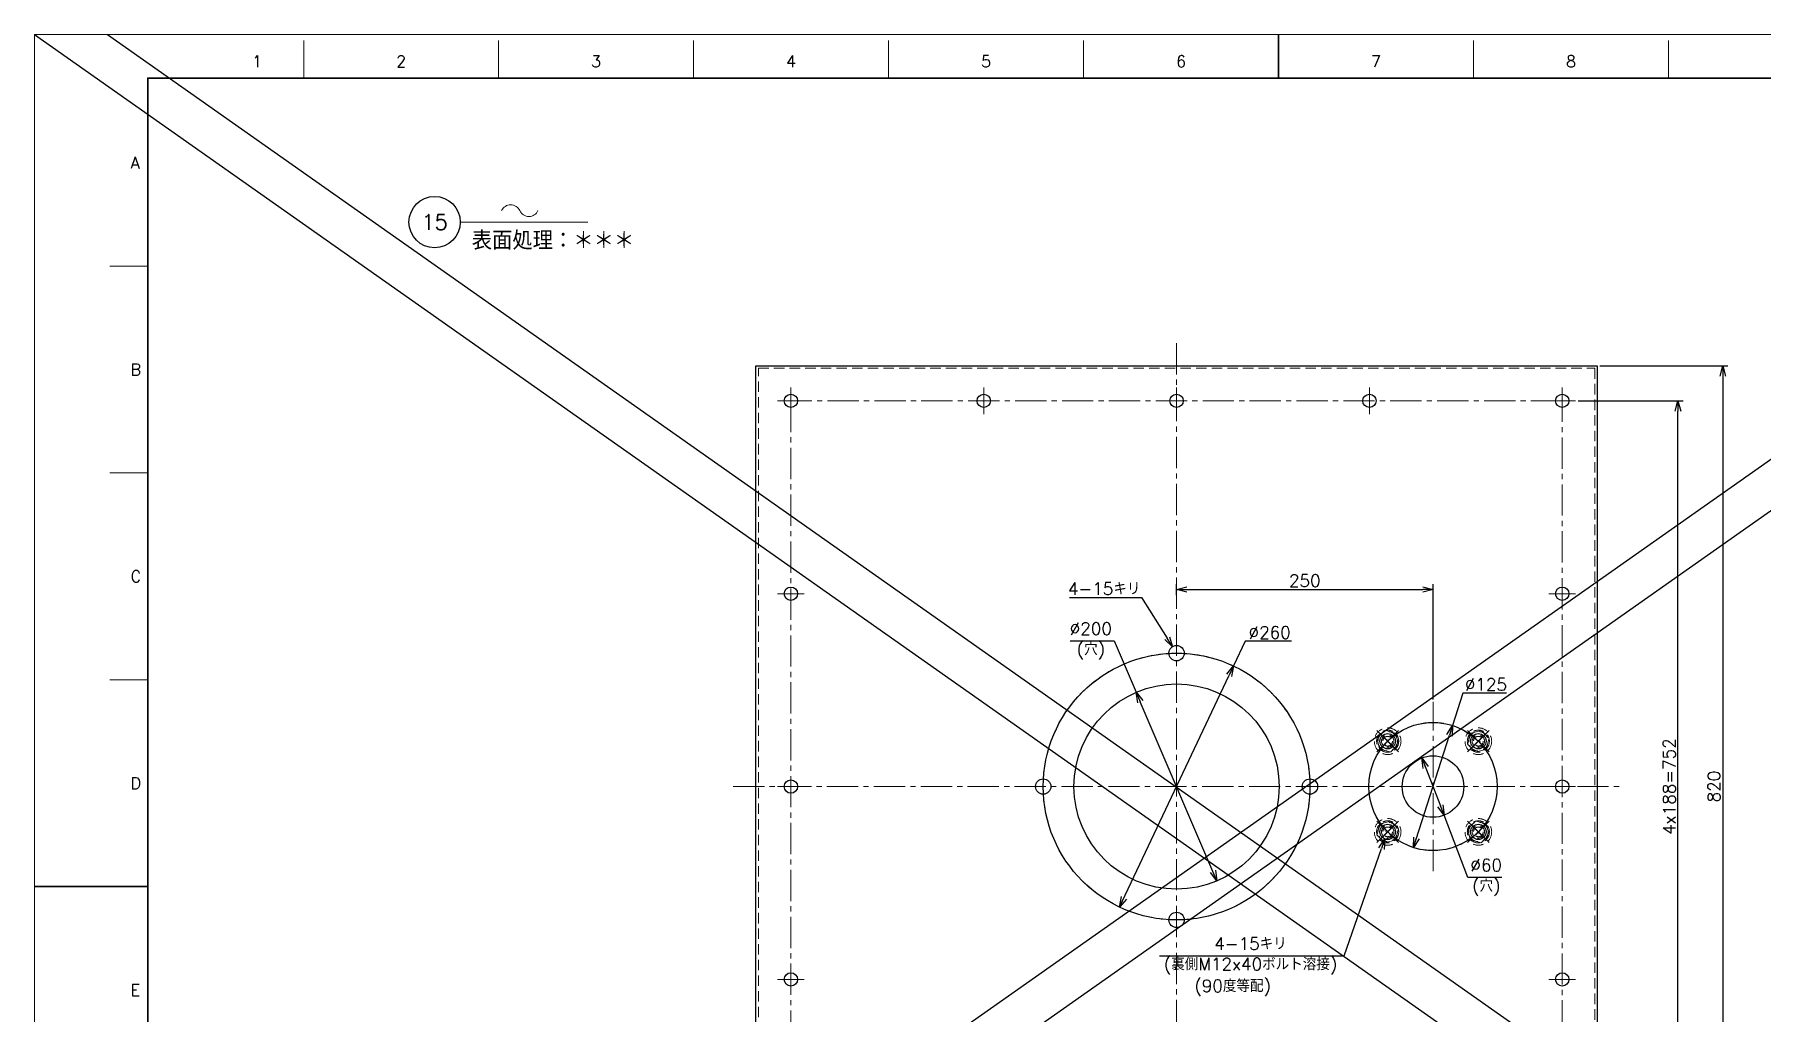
# Model space of a CAD drawing. Header units: millimetres. Extents: x 0 to 7745, y -34 to 1846.
# Drawn here: x 0 to 1684, y 701 to 1655 of the extents above; entities that cross this region are included whole.
import ezdxf
from ezdxf import colors
from ezdxf.entities.mleader import LeaderData, LeaderLine
from ezdxf.enums import TextEntityAlignment as Align
from ezdxf.math import Vec2, Vec3

# ---------------------------------------------------------------- set-up
doc = ezdxf.new("R2010")
doc.units = ezdxf.units.MM
doc.header["$LTSCALE"] = 1.6
doc.header["$PDMODE"] = 99
doc.header["$PDSIZE"] = 1
doc.linetypes.add('CENTER2', pattern=[28.575000000000003, 19.05, -3.175, 3.175, -3.175])
doc.linetypes.add('HIDDEN', pattern=[9.524999999999999, 6.35, -3.175])
for name, color, linetype, lineweight in [('04_HIDDEN', 2, 'HIDDEN', 13), ('05_CENTER', 4, 'CENTER2', 13), ('07_TEXT', 3, 'Continuous', 13), ('08_DIM', 3, 'Continuous', 13), ('90_FRAME', 5, 'Continuous', 35)]:
    doc.layers.add(name, color=color, linetype=linetype, lineweight=lineweight)
doc.layers.add('10_DRAFT', color=8, linetype='Continuous', lineweight=0, plot=False)
doc.layers.add('91_BLANK', color=5, linetype='Continuous', lineweight=0, plot=False)
doc.styles.add('KANJI0', font='txt.shx', dxfattribs={"width": 0.9, "height": 30, "bigfont": 'bigfont'})
doc.styles.add('KSS_TXT', font='txt.shx', dxfattribs={"bigfont": 'extfont2.shx'})
doc.styles.get("Standard").update_dxf_attribs({"font": 'txt.shx', "bigfont": 'extfont2.shx'})
doc.dimstyles.new('KSS_DIM', dxfattribs={"dimscale": 4, "dimtxt": 3, "dimasz": 2.5, "dimexe": 1.25, "dimexo": 0.625, "dimtad": 1, "dimdsep": 46, "dimtxsty": 'KSS_TXT', "dimblk": 'OPEN30', "dimcen": 0, "dimazin": 2, "dimtfac": 0.75, "dimtmove": 0, "dimatfit": 3, "dimldrblk": 'OPEN30', "dimfxl": 1.25, "dimtolj": 1, "dimarcsym": 0})
doc.dimstyles.new('KSS_DIM$3', dxfattribs={"dimscale": 4, "dimtxt": 3, "dimasz": 2.5, "dimexe": 1.25, "dimexo": 0.625, "dimtad": 1, "dimtih": 1, "dimtoh": 1, "dimdsep": 46, "dimtxsty": 'KSS_TXT', "dimblk": 'OPEN30', "dimcen": 0, "dimazin": 2, "dimtfac": 0.75, "dimtofl": 0, "dimtmove": 0, "dimatfit": 3, "dimldrblk": 'OPEN30', "dimfxl": 1.25, "dimtolj": 1, "dimarcsym": 0})

# ---------------------------------------------------------------- blocks, each defined once
blk = doc.blocks.new('AM_BALLOON1')
at = {"transparency": 16777216}
blk.add_circle((0, 0), 5, dxfattribs=at)
blk.add_attdef('B_NUMBER', text='', height=3, dxfattribs=at).set_placement((0, 0), align=Align.MIDDLE_CENTER)
blk = doc.blocks.new('_OPEN')
at = {"color": 0, "linetype": 'ByBlock'}
for p, q in [((-1, 0.1666666666666666), (0, 0)), ((0, 0), (-1, -0.1666666666666666)), ((0, 0), (-1, 0))]:
    blk.add_line(p, q, dxfattribs=at)
blk = doc.blocks.new('p1ba05')
for centre, start, end in [((-2.953558874599082, 0.2854771617432377), 24.22763733453314, 155.5757785718213), ((0, 1.620669598395743), 204.2276373345332, 335.5757785718214)]:
    blk.add_arc(centre, 1.620669598395854, start, end)
blk = doc.blocks.new('12b_1_1_1')
at = {"color": 0, "linetype": 'CENTER2'}
for p, q in [((14.76611144119443, 0), (-14.76611144119624, 0)), ((2.273736754432321e-13, -14.76611144119533), (0, 14.76611144119533))]:
    blk.add_line(p, q, dxfattribs=at)
at = {"color": 0}
for p, q in [((-5.475000000000364, 9.482999999978347), (-10.94999999999891, 0)), ((-10.94999999999891, 0), (-5.475000000000364, -9.483000000022002)), ((5.475000000000364, 9.482999999978347), (-5.475000000000364, 9.482999999978347)), ((10.95000000000073, 0), (5.475000000000364, 9.482999999978347)), ((5.475000000000364, -9.483000000022002), (10.95000000000073, 0)), ((-5.475000000000364, -9.483000000022002), (5.475000000000364, -9.483000000022002))]:
    blk.add_line(p, q, dxfattribs=at)
for centre, radius in [((-9.094947017729282e-13, 0), 13.00000000000273), ((-9.094947017729282e-13, 0), 10.75000000000182), ((0, 0), 9.482999999999997), ((0, 0), 6), ((0, 0), 4.75)]:
    blk.add_circle(centre, radius, dxfattribs=at)
at = {"layer": '10_DRAFT', "linetype": 'CENTER2', "style": 'KANJI0', "width": 0.82}
blk.add_text('Ｍ１２', height=1.5, dxfattribs=at).set_placement((0.3097678102276404, 0.09296187649317744))
blk = doc.blocks.new('_Open30')
at = {"color": 0, "linetype": 'ByBlock', "lineweight": -2}
for p, q in [((-1, 0.26794919), (0, 0)), ((0, 0), (-1, -0.26794919)), ((0, 0), (-1, 0))]:
    blk.add_line(p, q, dxfattribs=at)
blk = doc.blocks.new('*D150')
at = {"layer": '08_DIM', "color": 0, "lineweight": -2, "transparency": 16777216}
for p, q in [((1504.829280102714, 1298.426884716217), (1607.071851408546, 1298.426884716217)), ((1602.071851408546, 556.4268847162166), (1602.071851408546, 1288.426884716217)), ((1504.829280102714, 546.4268847162166), (1607.071851408546, 546.4268847162166))]:
    blk.add_line(p, q, dxfattribs=at)
at = {"layer": 'Defpoints', "color": 0, "transparency": 16777216}
for p in [(1502.329280102714, 1298.426884716217), (1602.071851408546, 1298.426884716217), (1502.329280102714, 546.4268847162166)]:
    blk.add_point(p, dxfattribs=at)
at = {"layer": '08_DIM', "color": 0, "lineweight": -2, "transparency": 16777216, "xscale": 10, "yscale": 10, "zscale": 10}
for p, rotation in [((1602.071851408546, 1298.426884716217), 90), ((1602.071851408546, 546.4268847162166), 270)]:
    blk.add_blockref('_Open30', p, dxfattribs=dict(at, rotation=rotation))
at = {"layer": '08_DIM', "color": 0, "transparency": 16777216, "insert": (1593.563518075212, 922.4268847162166), "char_height": 12, "attachment_point": 5, "rotation": 90, "style": 'KSS_TXT'}
blk.add_mtext('\\A1;4x188=752', dxfattribs=at)
blk = doc.blocks.new('*D151')
at = {"layer": '08_DIM', "color": 0, "lineweight": -2, "transparency": 16777216}
for p, q in [((1525.793689488529, 1332.42688471624), (1650.744584679184, 1332.42688471624)), ((1645.744584679184, 1322.42688471624), (1645.744584679184, 522.4268847162402)), ((1525.793689488529, 512.4268847162402), (1650.744584679184, 512.4268847162402))]:
    blk.add_line(p, q, dxfattribs=at)
at = {"layer": 'Defpoints', "color": 0, "transparency": 16777216}
for p in [(1523.293689488529, 1332.42688471624), (1523.293689488529, 512.4268847162402), (1645.744584679184, 512.4268847162402)]:
    blk.add_point(p, dxfattribs=at)
at = {"layer": '08_DIM', "color": 0, "lineweight": -2, "transparency": 16777216, "xscale": 10, "yscale": 10, "zscale": 10}
for p, rotation in [((1645.744584679184, 1332.42688471624), 90), ((1645.744584679184, 512.4268847162402), 270)]:
    blk.add_blockref('_Open30', p, dxfattribs=dict(at, rotation=rotation))
at = {"layer": '08_DIM', "color": 0, "transparency": 16777216, "insert": (1637.244584679184, 922.4268847162402), "char_height": 12, "attachment_point": 5, "rotation": 90, "style": 'KSS_TXT'}
blk.add_mtext('\\A1;820', dxfattribs=at)
blk = doc.blocks.new('*D153')
at = {"layer": '08_DIM', "color": 0, "lineweight": -2, "transparency": 16777216}
for p, q in [((1113.29368948983, 1109.143296423018), (1113.29368948983, 1119.555097441435)), ((1123.29368948983, 1114.555097441435), (1353.29368948983, 1114.555097441435)), ((1363.29368948983, 1007.426884712993), (1363.29368948983, 1119.555097441435))]:
    blk.add_line(p, q, dxfattribs=at)
at = {"layer": 'Defpoints', "color": 0, "transparency": 16777216}
for p in [(1363.29368948983, 1114.555097441435), (1113.29368948983, 1106.643296423018), (1363.29368948983, 1004.926884712993)]:
    blk.add_point(p, dxfattribs=at)
at = {"layer": '08_DIM', "color": 0, "lineweight": -2, "transparency": 16777216, "xscale": 10, "yscale": 10, "zscale": 10, "rotation": 180}
blk.add_blockref('_Open30', (1113.29368948983, 1114.555097441435), dxfattribs=at)
at = {"layer": '08_DIM', "color": 0, "lineweight": -2, "transparency": 16777216, "xscale": 10, "yscale": 10, "zscale": 10}
blk.add_blockref('_Open30', (1363.29368948983, 1114.555097441435), dxfattribs=at)
at = {"layer": '08_DIM', "color": 0, "transparency": 16777216, "insert": (1238.29368948983, 1123.063430774768), "char_height": 12, "attachment_point": 5, "style": 'KSS_TXT'}
blk.add_mtext('\\A1;250', dxfattribs=at)
blk = doc.blocks.new('*D154')
at = {"layer": '08_DIM', "color": 0, "linetype": 'ByBlock', "lineweight": -2, "transparency": 16777216}
for p, q in [((1180.262800961018, 1064.080572973238), (1168.856803154755, 1039.954500190546)), ((1225.346134294351, 1064.080572973238), (1180.262800961018, 1064.080572973238)), ((1057.730575824893, 804.8992692352838), (1164.582717488222, 1030.913914384575))]:
    blk.add_line(p, q, dxfattribs=at)
at = {"layer": 'Defpoints', "color": 0, "transparency": 16777216}
for p in [(1168.856803154755, 1039.954500190546), (1057.730575824893, 804.8992692352838)]:
    blk.add_point(p, dxfattribs=at)
at = {"layer": '08_DIM', "color": 0, "lineweight": -2, "transparency": 16777216, "xscale": 10, "yscale": 10, "zscale": 10}
for p, rotation in [((1168.856803154755, 1039.954500190546), 64.69678666326759), ((1057.730575824893, 804.8992692352838), 244.6967866632676)]:
    blk.add_blockref('_Open30', p, dxfattribs=dict(at, rotation=rotation))
at = {"layer": '08_DIM', "color": 0, "transparency": 16777216, "insert": (1204.054467627685, 1072.580572973238), "char_height": 12, "attachment_point": 5, "style": 'KSS_TXT'}
blk.add_mtext('\\A1;%%C260', dxfattribs=at)
blk = doc.blocks.new('*D155')
at = {"layer": '08_DIM', "color": 0, "lineweight": -2, "transparency": 16777216}
for p, q in [((1008.908996552644, 1106.794963823582), (1079.092329885978, 1106.794963823582)), ((1079.092329885978, 1106.794963823582), (1104.001894300031, 1067.039987036708))]:
    blk.add_line(p, q, dxfattribs=at)
at = {"layer": 'Defpoints', "color": 0, "transparency": 16777216}
for p in [(1109.311491551341, 1058.566016478058), (1117.275887428307, 1045.855060640082)]:
    blk.add_point(p, dxfattribs=at)
at = {"layer": '08_DIM', "color": 0, "lineweight": -2, "transparency": 16777216, "xscale": 10, "yscale": 10, "zscale": 10, "rotation": 302.0703225470198}
blk.add_blockref('_Open30', (1109.311491551341, 1058.566016478058), dxfattribs=at)
at = {"layer": '08_DIM', "color": 0, "transparency": 16777216, "insert": (1042.750663219311, 1115.303297156915), "char_height": 12, "attachment_point": 5, "style": 'KSS_TXT'}
blk.add_mtext('\\A1;4-15キリ', dxfattribs=at)
blk = doc.blocks.new('*D157')
at = {"layer": '08_DIM', "color": 0, "lineweight": -2, "transparency": 16777216}
for p, q in [((1276.797191441102, 757.3226887425832), (1313.124500953952, 861.9354146665403)), ((1096.497191441102, 757.3226887425832), (1276.797191441102, 757.3226887425832))]:
    blk.add_line(p, q, dxfattribs=at)
at = {"layer": 'Defpoints', "color": 0, "transparency": 16777216}
for p in [(1321.325487487527, 885.5520151813506), (1316.404895567382, 871.3820548724644)]:
    blk.add_point(p, dxfattribs=at)
at = {"layer": '08_DIM', "color": 0, "lineweight": -2, "transparency": 16777216, "xscale": 10, "yscale": 10, "zscale": 10, "rotation": 70.8501781002086}
blk.add_blockref('_Open30', (1316.404895567382, 871.3820548724644), dxfattribs=at)
at = {"layer": '08_DIM', "color": 0, "transparency": 16777216, "insert": (1185.397191441102, 757.3226887425832), "char_height": 12, "attachment_point": 5, "style": 'KSS_TXT'}
blk.add_mtext('\\A1;4-15キリ\\P(裏側M12x40ボルト溶接)', dxfattribs=at)
blk = doc.blocks.new('*D158')
at = {"layer": '08_DIM', "color": 0, "linetype": 'ByBlock', "lineweight": -2, "transparency": 16777216}
for p, q in [((1392.394403235131, 1013.407172756788), (1382.334469201554, 981.9558583976811)), ((1434.894403235131, 1013.407172756788), (1392.394403235131, 1013.407172756788)), ((1344.252909778105, 862.8979110280145), (1379.287944447678, 972.4312226081078))]:
    blk.add_line(p, q, dxfattribs=at)
at = {"layer": 'Defpoints', "color": 0, "transparency": 16777216}
for p in [(1382.334469201554, 981.9558583976811), (1344.252909778105, 862.8979110280145)]:
    blk.add_point(p, dxfattribs=at)
at = {"layer": '08_DIM', "color": 0, "lineweight": -2, "transparency": 16777216, "xscale": 10, "yscale": 10, "zscale": 10}
for p, rotation in [((1382.334469201554, 981.9558583976811), 72.26274277847841), ((1344.252909778105, 862.8979110280145), 252.2627427784784)]:
    blk.add_blockref('_Open30', p, dxfattribs=dict(at, rotation=rotation))
at = {"layer": '08_DIM', "color": 0, "transparency": 16777216, "insert": (1414.894403235131, 1021.915506090121), "char_height": 12, "attachment_point": 5, "style": 'KSS_TXT'}
blk.add_mtext('\\A1;%%C125', dxfattribs=at)
blk = doc.blocks.new('*D159')
at = {"layer": '08_DIM', "color": 0, "linetype": 'ByBlock', "lineweight": -2, "transparency": 16777216}
for p, q in [((1352.528399651283, 950.428822765277), (1370.470549382194, 903.7589260112284)), ((1397.376285682857, 833.7735589244598), (1374.058979328376, 894.4249466604186)), ((1430.45961901619, 833.7735589244598), (1397.376285682857, 833.7735589244598))]:
    blk.add_line(p, q, dxfattribs=at)
at = {"layer": 'Defpoints', "color": 0, "transparency": 16777216}
for p in [(1352.528399651283, 950.428822765277), (1374.058979328376, 894.4249466604186)]:
    blk.add_point(p, dxfattribs=at)
at = {"layer": '08_DIM', "color": 0, "lineweight": -2, "transparency": 16777216, "xscale": 10, "yscale": 10, "zscale": 10}
for p, rotation in [((1352.528399651283, 950.428822765277), 111.0291573568606), ((1374.058979328376, 894.4249466604186), 291.0291573568605)]:
    blk.add_blockref('_Open30', p, dxfattribs=dict(at, rotation=rotation))
at = {"layer": '08_DIM', "color": 0, "transparency": 16777216, "insert": (1415.167952349524, 833.7735589244598), "char_height": 12, "attachment_point": 5, "style": 'KSS_TXT'}
blk.add_mtext('\\A1;%%C60\\P(穴)', dxfattribs=at)
blk = doc.blocks.new('*D160')
at = {"layer": '08_DIM', "color": 0, "linetype": 'ByBlock', "lineweight": -2, "transparency": 16777216}
for p, q in [((1009.481808966963, 1064.402656012214), (1052.481808966963, 1064.402656012214)), ((1052.481808966963, 1064.402656012214), (1073.920838602684, 1014.349562072852)), ((1152.666540376964, 830.5042073529784), (1077.858123691398, 1005.157294336858))]:
    blk.add_line(p, q, dxfattribs=at)
at = {"layer": 'Defpoints', "color": 0, "transparency": 16777216}
for p in [(1073.920838602684, 1014.349562072852), (1152.666540376964, 830.5042073529784)]:
    blk.add_point(p, dxfattribs=at)
at = {"layer": '08_DIM', "color": 0, "lineweight": -2, "transparency": 16777216, "xscale": 10, "yscale": 10, "zscale": 10}
for p, rotation in [((1073.920838602684, 1014.349562072852), 113.1866979846519), ((1152.666540376964, 830.5042073529784), 293.1866979846519)]:
    blk.add_blockref('_Open30', p, dxfattribs=dict(at, rotation=rotation))
at = {"layer": '08_DIM', "color": 0, "transparency": 16777216, "insert": (1029.731808966963, 1064.402656012214), "char_height": 12, "attachment_point": 5, "style": 'KSS_TXT'}
blk.add_mtext('\\A1;%%C200\\P(穴)', dxfattribs=at)

msp = doc.modelspace()

# ---------------------------------------------------------------- linework, layer by layer
for p, q in [((-8.093379619822372e-07, 1655.492231894922), (2352.090441588782, -1.126752522395691e-07)), ((2352.090441588782, 1655.492231894922), (-8.093379619822372e-07, -1.126752522395691e-07)), ((2281.051435880318, 1655.492231894923), (-8.093379619822372e-07, 49.99999988732475)), ((71.03900489912576, 1655.492231894923), (2352.090441588782, 49.99999988732475))]:
    msp.add_line(p, q)
at = {"color": 0}
msp.add_lwpolyline([(703.293689488529, 1332.42688471624), (1523.293689488529, 1332.42688471624), (1523.293689488529, 512.4268847162402), (703.293689488529, 512.4268847162402)], close=True, dxfattribs=at)
for centre, radius in [((737.293689488529, 1298.42688471624), 6.5), ((925.2936894885308, 1298.42688471624), 6.5), ((1113.293689488529, 1298.42688471624), 6.5), ((1301.293689496189, 1298.42688471624), 6.5), ((1489.293689488529, 1298.42688471624), 6.5), ((737.293689488529, 1110.4268847239), 6.5), ((1489.293689488529, 1110.4268847239), 6.5), ((1113.293689490272, 1052.426884712915), 7.5), ((1113.293689489824, 922.4268847129151), 100), ((1319.099515665671, 966.6210585370063), 7.5), ((1407.487863313988, 966.6210585370063), 7.5), ((1363.29368948983, 922.4268847128478), 30), ((737.293689488529, 922.4268847162402), 6.5), ((983.2936894898241, 922.4268847129206), 7.5), ((1243.293689489824, 922.4268847129206), 7.5), ((1489.293689488529, 922.4268847162402), 6.5), ((1319.099515665671, 878.2327108886893), 7.5), ((1407.487863313988, 878.2327108886875), 7.5), ((1113.29368948983, 792.4268847129151), 7.5), ((737.293689488529, 734.4268847162421), 6.5), ((1489.293689488529, 734.4268847162421), 6.5)]:
    msp.add_circle(centre, radius, dxfattribs=at)
for centre, radius in [((1113.29368948983, 922.4268847129263), 129.9999999999945), ((1113.293689489822, 922.4268847129206), 100.0000000000025), ((1363.293689489802, 922.4268847129206), 62.50000000002797), ((1319.09951566567, 966.6210585370056), 7.500000000000682), ((1407.487863314031, 966.6210585370491), 7.499999999957254), ((1363.29368948983, 922.4268847128478), 30), ((1319.099515665621, 878.2327108887397), 7.499999999949637), ((1407.487863314011, 878.2327108887107), 7.499999999976808)]:
    msp.add_circle(centre, radius)
at = {"layer": '04_HIDDEN'}
msp.add_lwpolyline([(705.5936894885283, 1330.126884716241), (1520.99368948853, 1330.126884716241), (1520.99368948853, 514.7268847162413), (705.5936894885283, 514.7268847162413)], close=True, dxfattribs=at)
at = {"layer": '05_CENTER'}
for p, q in [((1113.29368948983, 1354.675506064494), (1113.29368948983, 490.1782633613473)), ((750.3292801027139, 1298.426884716217), (724.2580988743514, 1298.426884716217)), ((737.2936894885054, 1285.391294102055), (737.2936894885054, 1311.462475330418)), ((925.2936894885072, 1285.391294102055), (925.2936894885072, 1311.462475330418)), ((1113.293689488505, 1285.391294102055), (1113.293689488505, 1311.462475330418)), ((1301.293689496165, 1285.391294102055), (1301.293689496165, 1311.462475330418)), ((1502.329280102714, 1298.426884716217), (1476.258098874351, 1298.426884716217)), ((1489.293689488505, 1285.391294102055), (1489.293689488505, 1311.462475330418)), ((750.3292801027139, 1110.426884723876), (724.2580988743514, 1110.426884723876)), ((1502.329280102714, 1110.426884723876), (1476.258098874351, 1110.426884723876)), ((1363.29368948983, 839.9268847128478), (1363.29368948983, 1004.926884712848)), ((1311.674894463212, 974.0456797394654), (1326.52413686813, 959.196437334549)), ((1414.912484516447, 974.0456797394654), (1400.063242111531, 959.1964373345472)), ((681.0450681382563, 922.4268847129206), (1545.542310841403, 922.4268847129206)), ((750.3292801027139, 922.4268847162166), (724.2580988743514, 922.4268847162166)), ((1502.329280102714, 922.4268847162166), (1476.258098874351, 922.4268847162166)), ((1311.674894463212, 870.8080896862302), (1326.524136868128, 885.6573320911484)), ((1414.912484516447, 870.8080896862284), (1400.063242111529, 885.6573320911448)), ((750.3292801027139, 734.4268847162184), (724.2580988743514, 734.4268847162184)), ((1502.329280102714, 734.4268847162184), (1476.258098874351, 734.4268847162184))]:
    msp.add_line(p, q, dxfattribs=at)
msp.add_lwpolyline([(737.293689488529, 546.4268847162402), (1489.293689488529, 546.4268847162402), (1489.293689488529, 1298.42688471624), (737.293689488529, 1298.42688471624)], close=True, dxfattribs=at)
for centre, radius in [((1113.293689489824, 922.4268847129151), 130), ((1363.29368948983, 922.4268847128478), 62.5)]:
    msp.add_circle(centre, radius, dxfattribs=at)
at = {"layer": '08_DIM'}
msp.add_line((415.0514433065566, 1472.670190322866), (539.4012724571365, 1472.670190322866), dxfattribs=at)
at = {"layer": '90_FRAME'}
for p, q in [((1212.800463881849, 1655.492231894922), (1212.80046388185, 1613.00035474462)), ((-8.001166945177827e-07, 824.8238254705849), (110.3223633137168, 824.8238254705849))]:
    msp.add_line(p, q, dxfattribs=at)
at = {"layer": '90_FRAME', "color": 4, "lineweight": 13}
for p, q in [((262.3461128856848, 1613.00035474462), (262.3461128856848, 1649.81223188732)), ((452.4369830849178, 1613.00035474462), (452.4369830849178, 1649.81223188732)), ((642.5278532841506, 1613.00035474462), (642.5278532841506, 1649.81223188732)), ((832.6187234833835, 1613.00035474462), (832.6187234833835, 1649.81223188732)), ((1022.709593682617, 1613.00035474462), (1022.709593682617, 1649.81223188732)), ((1402.891334081082, 1613.00035474462), (1402.891334081082, 1649.81223188732)), ((1592.982204280308, 1613.00035474462), (1592.982204280308, 1649.81223188732)), ((110.3223633137168, 1429.720130283139), (73.51048617101658, 1429.720130283139)), ((110.3223633137168, 1228.088028678954), (73.51048617101658, 1228.088028678954)), ((110.3223633137168, 1026.45592707477), (73.51048617101658, 1026.45592707477))]:
    msp.add_line(p, q, dxfattribs=at)
at = {"layer": '90_FRAME'}
msp.add_lwpolyline([(110.3223633137168, 36.64729619654992), (2315.278564449982, 36.6472961965499), (2315.278564449982, 1613.00035474462), (110.3223633137168, 1613.00035474462)], close=True, dxfattribs=at)
at = {"layer": '91_BLANK'}
msp.add_lwpolyline([(-8.093381893559126e-07, -1.126752522395691e-07), (2352.090441588782, -1.126752522395691e-07), (2352.090441588782, 1655.492231894922), (-8.093381893559126e-07, 1655.492231894922)], close=True, dxfattribs=at)

# ---------------------------------------------------------------- block references
at = {"layer": '04_HIDDEN'}
for p, rotation in [((1319.099515665671, 966.6210585370063), 45), ((1407.487863313988, 966.6210585370063), 315), ((1319.099515665671, 878.2327108886893), 135), ((1407.487863313988, 878.2327108886875), 224.9999999999999)]:
    msp.add_blockref('12b_1_1_1', p, dxfattribs=dict(at, rotation=rotation))
at = {"layer": '08_DIM', "xscale": 6, "yscale": 6, "zscale": 6}
msp.add_blockref('p1ba05', (481.9258663491571, 1478.140547023587), dxfattribs=at)

# ---------------------------------------------------------------- texts
at = {"layer": '07_TEXT', "style": 'KSS_TXT'}
msp.add_text('(90度等配)', height=12, dxfattribs=at).set_placement((1130.698098428088, 722.1348363122574))
at = {"layer": '07_TEXT', "insert": (426.1931819322894, 1463.730581847851), "char_height": 18, "attachment_point": 1, "style": 'KSS_TXT'}
msp.add_mtext('表面処理：＊＊＊', dxfattribs=at)
at = {"layer": '90_FRAME', "color": 0, "lineweight": 13, "style": 'KSS_TXT'}
for s, p in [('1', (216.9098491946407, 1620.332373334914)), ('2', (357.3915479853048, 1620.332373334914)), ('3', (547.4824181845378, 1620.332373334914)), ('4', (737.5732883837635, 1620.332373334914)), ('5', (927.6641585830037, 1620.332373334914)), ('6', (1117.755028782229, 1620.332373334914)), ('7', (1307.845898981462, 1620.332373334914)), ('8', (1497.936769180695, 1620.332373334914))]:
    msp.add_text(s, height=11.36, dxfattribs=at).set_placement(p, align=Align.BOTTOM_CENTER)
for s, p in [('A', (93.59884800819219, 1530.536181085231)), ('B', (93.59884800819219, 1328.904079481047)), ('C', (93.59884800819219, 1127.271977876862)), ('D', (93.59884800819219, 925.6398762726774)), ('E', (93.59884800819219, 724.0077746684926))]:
    msp.add_text(s, height=11.36, dxfattribs=at).set_placement(p, align=Align.MIDDLE_LEFT)

# ---------------------------------------------------------------- dimensions: what is measured, and where the dimension line sits
at = {"layer": '08_DIM'}
dim = msp.add_linear_dim(base=(1645.744584679184, 512.4268847162402), p1=(1523.293689488529, 1332.42688471624), p2=(1523.293689488529, 512.4268847162402), angle=90, dimstyle='KSS_DIM', dxfattribs=at)
dim.commit()
dim.dimension.update_dxf_attribs({"geometry": '*D151', "text_midpoint": (1637.244584679184, 922.4268847162402)})
dim = msp.add_linear_dim(base=(1602.071851408546, 1298.426884716217), p1=(1502.329280102714, 546.4268847162166), p2=(1502.329280102714, 1298.426884716217), angle=90, text='4x188=<>', dimstyle='KSS_DIM', dxfattribs=at)
dim.commit()
dim.dimension.update_dxf_attribs({"geometry": '*D150', "text_midpoint": (1593.563518075212, 922.4268847162166)})
dim = msp.add_linear_dim(base=(1363.29368948983, 1114.555097441435), p1=(1113.29368948983, 1106.643296423018), p2=(1363.29368948983, 1004.926884712993), dimstyle='KSS_DIM', dxfattribs=at)
dim.commit()
dim.dimension.update_dxf_attribs({"geometry": '*D153', "text_midpoint": (1238.29368948983, 1123.063430774768)})
for p1, p2, text, override, picture, middle in [((1117.275887428307, 1045.855060640082), (1109.311491551341, 1058.566016478058), '4-<>キリ', {"dimpost": '<>'}, '*D155', (1042.750663219311, 1106.794963823582)), ((1321.325487487527, 885.5520151813506), (1316.404895567382, 871.3820548724644), '4-<>', {"dimpost": '<>キリ\\X(裏側M12x40ボルト溶接)'}, '*D157', (1185.397191441102, 757.3226887425832))]:
    dim = msp.add_diameter_dim_2p(p1=p1, p2=p2, text=text, dimstyle='KSS_DIM$3', override=override, dxfattribs=at)
    dim.commit()
    dim.dimension.update_dxf_attribs({"geometry": picture, "text_midpoint": middle, "dimtype": 163})
for p1, p2, override, picture, middle in [((1152.666540376964, 830.5042073529784), (1073.920838602684, 1014.349562072852), {"dimpost": '%%C<>\\X(穴)', "dimtix": 1, "dimatfit": 2, "dimfxl": 1.2}, '*D160', (1029.731808966963, 1064.402656012214)), ((1057.730575824893, 804.8992692352838), (1168.856803154755, 1039.954500190546), {"dimpost": '%%C<>', "dimtix": 1, "dimatfit": 2, "dimfxl": 1.2}, '*D154', (1204.054467627685, 1064.080572973238)), ((1344.252909778105, 862.8979110280145), (1382.334469201554, 981.9558583976811), {"dimpost": '%%C<>', "dimtix": 1, "dimatfit": 2, "dimfxl": 1.2}, '*D158', (1414.894403235131, 1013.407172756788)), ((1352.528399651283, 950.428822765277), (1374.058979328376, 894.4249466604186), {"dimpost": '%%C<>\\X(穴)', "dimtix": 1, "dimatfit": 2, "dimfxl": 1.2}, '*D159', (1415.167952349524, 833.7735589244598))]:
    dim = msp.add_diameter_dim_2p(p1=p1, p2=p2, dimstyle='KSS_DIM$3', override=override, dxfattribs=at)
    dim.commit()
    dim.dimension.update_dxf_attribs({"geometry": picture, "text_midpoint": middle, "dimtype": 163})

# ---------------------------------------------------------------- leaders
ml = msp.add_multileader_block('Standard', dxfattribs=at)
ml.set_content('AM_BALLOON1', color=256, scale=5)
ml.set_attribute('B_NUMBER', '15', width=0)
ml.set_leader_properties(color=256, linetype='ByLayer', lineweight=-1)
ml.set_arrow_properties(name='OPEN')
ml.build(insert=Vec2(0, 0))
ml.multileader.update_dxf_attribs({"leader_type": 0, "has_dogleg": 0, "text_right_attachment_type": 6, "dogleg_length": 0, "arrow_head_size": 10, "scale": 2.5, "block_connection_type": 1})
ctx = ml.context
ctx.base_point, ctx.scale, ctx.char_height, ctx.arrow_head_size, ctx.landing_gap_size, ctx.plane_origin = Vec3(2879.572692474124, 1521.239161289863), 2.5, 20, 10, 10, Vec3(2879.572692474124, 1521.239161289863)
ctx.right_attachment, ctx.attachment_type = 6, 1
notes = []
notes.append((ctx, [(0, (0, 0, 0), (0, 0), (1, 0), 1, [])]))
ctx.block.insert = Vec3(2879.572692474124, 1521.239161289863)
ml = msp.add_multileader_block('Standard', dxfattribs=at)
ml.set_content('AM_BALLOON1', color=256, scale=5)
ml.set_attribute('B_NUMBER', '15', width=0)
ml.set_leader_properties(color=256, linetype='ByLayer', lineweight=-1)
ml.set_arrow_properties(name='OPEN')
ml.build(insert=Vec2(0, 0))
ml.multileader.update_dxf_attribs({"leader_type": 0, "has_dogleg": 0, "text_right_attachment_type": 6, "dogleg_length": 0, "arrow_head_size": 10, "scale": 2.5, "block_connection_type": 1})
ctx = ml.context
ctx.base_point, ctx.scale, ctx.char_height, ctx.arrow_head_size, ctx.landing_gap_size, ctx.plane_origin = Vec3(5526.565692454078, 1521.239161289863), 2.5, 20, 10, 10, Vec3(5526.565692454078, 1521.239161289863)
ctx.right_attachment, ctx.attachment_type = 6, 1
notes.append((ctx, [(0, (0, 0, 0), (0, 0), (1, 0), 1, [])]))
ctx.block.insert = Vec3(5526.565692454078, 1521.239161289863)
ml = msp.add_multileader_block('Standard', dxfattribs=at)
ml.set_content('AM_BALLOON1', color=256, scale=5)
ml.set_attribute('B_NUMBER', '15', width=0)
ml.set_leader_properties(color=256, linetype='ByLayer', lineweight=-1)
ml.set_arrow_properties(name='OPEN')
ml.build(insert=Vec2(0, 0))
ml.multileader.update_dxf_attribs({"leader_type": 0, "has_dogleg": 0, "text_right_attachment_type": 6, "dogleg_length": 0, "arrow_head_size": 10, "scale": 2.5, "block_connection_type": 1})
ctx = ml.context
ctx.base_point, ctx.scale, ctx.char_height, ctx.arrow_head_size, ctx.landing_gap_size, ctx.plane_origin = Vec3(390.0221004906609, 1472.690164914673), 2.5, 20, 10, 10, Vec3(390.0221004906609, 1472.690164914673)
ctx.right_attachment, ctx.attachment_type = 6, 1
notes.append((ctx, [(0, (0, 0, 0), (0, 0), (1, 0), 1, [])]))
ctx.block.insert = Vec3(390.0221004906609, 1472.690164914673)
for ctx, leaders in notes:
    for number, flags, end, landing, length, lines in leaders:
        leader = LeaderData()
        leader.index, (leader.has_last_leader_line, leader.has_dogleg_vector, leader.attachment_direction) = number, flags
        leader.last_leader_point, leader.dogleg_vector, leader.dogleg_length = Vec3(end), Vec3(landing), length
        for number, points, colour, breaks in lines:
            line = LeaderLine()
            line.index, line.vertices, line.color, line.breaks = number, Vec3.list(points), colors.encode_raw_color(colour), breaks
            leader.lines.append(line)
        ctx.leaders.append(leader)

doc.saveas('drawing.dxf')
